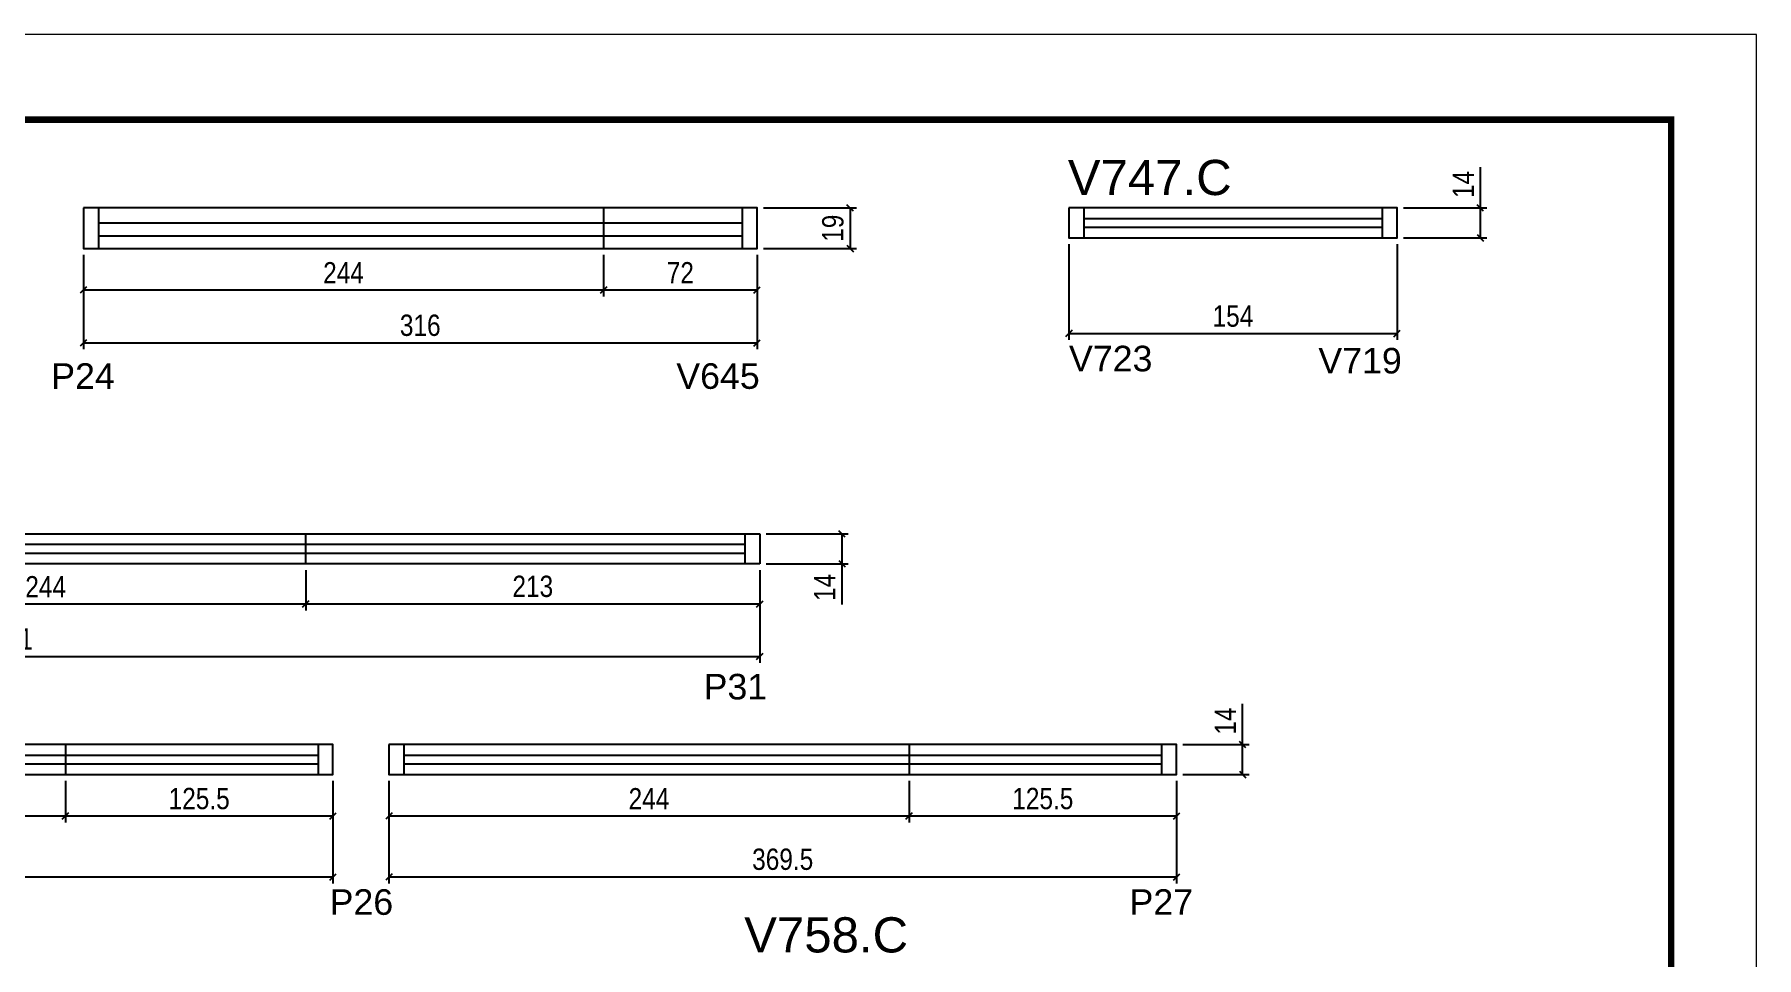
# Model space of a CAD drawing. Extents: x 1959 to 8212, y 239 to 4735.
# Drawn here: x 5819 to 6627, y 3154 to 3587 of the extents above; entities that cross this region are included whole.
import ezdxf

# ---------------------------------------------------------------- set-up
doc = ezdxf.new("R2010")
doc.units = 0
doc.linetypes.add('DASHED', pattern=[0.75, 0.5, -0.25])
for name, color, linetype in [('5', 5, 'Continuous'), ('COTA', 241, 'Continuous'), ('NOMENCLATURA', 7, 'Continuous'), ('Painéis', 200, 'Continuous'), ('SARR_2.2x7', 40, 'Continuous'), ('SARR_EDITAR', 141, 'Continuous')]:
    doc.layers.add(name, color=color, linetype=linetype)
doc.layers.add('Folhas', color=255, linetype='Continuous', lineweight=9)
doc.layers.add('SARRAFO DE PRESSAO', color=251, linetype='DASHED', lineweight=9)
doc.styles.add('COTA TECNICA', font='techl___.ttf', dxfattribs={"height": 10})
doc.styles.add('COTA TECNICA-50', font='techl___.ttf', dxfattribs={"height": 10})
doc.styles.get("Standard").update_dxf_attribs({"font": 'arial.ttf'})
doc.dimstyles.new('COTA PAINEL-50', dxfattribs={"dimtxt": 10, "dimasz": 3, "dimexe": 3, "dimexo": 3, "dimgap": 3, "dimtad": 1, "dimdec": 1, "dimzin": 12, "dimdsep": 46, "dimtxsty": 'COTA TECNICA-50', "dimblk1": 'OBLIQUE', "dimblk2": 'OBLIQUE', "dimsah": 1, "dimcen": 0.9, "dimclrd": 4, "dimclre": 4, "dimclrt": 240, "dimadec": 1, "dimazin": 3, "dimtfac": 1, "dimtdec": 1, "dimtmove": 0, "dimatfit": 3, "dimfxl": 1, "dimtolj": 1, "dimtzin": 12, "dimarcsym": 0})
doc.dimstyles.new('PAINEL', dxfattribs={"dimtxt": 10, "dimasz": 3, "dimexe": 3, "dimexo": 3, "dimgap": 3, "dimtad": 1, "dimdec": 1, "dimzin": 12, "dimdsep": 46, "dimtxsty": 'COTA TECNICA', "dimblk1": 'OBLIQUE', "dimblk2": 'OBLIQUE', "dimsah": 1, "dimcen": 0.9, "dimclrd": 4, "dimclre": 4, "dimclrt": 240, "dimadec": 1, "dimazin": 3, "dimtfac": 1, "dimtdec": 1, "dimtmove": 0, "dimatfit": 3, "dimfxl": 1, "dimtolj": 1, "dimtzin": 12, "dimarcsym": 0})

# ---------------------------------------------------------------- blocks, each defined once
blk = doc.blocks.new('9999999999')
at = {"layer": 'Folhas'}
blk.add_lwpolyline([(98138.98, 34190.21), (99623.98, 34190.21), (99623.98, 35240.21), (98138.98, 35240.21)], close=True, dxfattribs=at)
at = {"layer": 'Folhas', "color": 30, "const_width": 3}
blk.add_lwpolyline([(98213.98, 34230.21), (99583.98, 34230.21), (99583.98, 35200.21), (98213.98, 35200.21)], close=True, dxfattribs=at)
blk = doc.blocks.new('_Oblique')
at = {"color": 0, "linetype": 'ByBlock', "lineweight": -2}
blk.add_line((-0.5, -0.5), (0.5, 0.5), dxfattribs=at)
blk = doc.blocks.new('*D74')
at = {"layer": 'COTA', "color": 4, "linetype": 'ByBlock', "lineweight": -2, "transparency": 16777216}
for p, q in [((5842.42, 3483.23), (5842.42, 3438.93)), ((6158.42, 3483.23), (6158.42, 3438.93)), ((5842.42, 3441.93), (6158.42, 3441.93))]:
    blk.add_line(p, q, dxfattribs=at)
at = {"layer": 'Defpoints', "color": 0, "linetype": 'ByBlock', "transparency": 16777216}
for p in [(5842.42, 3486.23), (6158.42, 3486.23), (6158.42, 3441.93)]:
    blk.add_point(p, dxfattribs=at)
at = {"layer": 'COTA', "color": 4, "linetype": 'ByBlock', "lineweight": -2, "transparency": 16777216, "xscale": 3, "yscale": 3, "zscale": 3, "rotation": 180}
blk.add_blockref('_Oblique', (5842.42, 3441.93), dxfattribs=at)
at = {"layer": 'COTA', "color": 4, "linetype": 'ByBlock', "lineweight": -2, "transparency": 16777216, "xscale": 3, "yscale": 3, "zscale": 3}
blk.add_blockref('_Oblique', (6158.42, 3441.93), dxfattribs=at)
at = {"layer": 'COTA', "color": 240, "linetype": 'ByBlock', "transparency": 16777216, "insert": (6000.42, 3450.15), "char_height": 10, "attachment_point": 5, "style": 'COTA TECNICA-50'}
blk.add_mtext('\\A1;316', dxfattribs=at)
blk = doc.blocks.new('*D75')
at = {"layer": 'COTA', "color": 4, "lineweight": -2, "transparency": 16777216}
for p, q in [((5842.42, 3483.23), (5842.42, 3463.77)), ((6086.42, 3483.23), (6086.42, 3463.77)), ((5842.42, 3466.77), (6086.42, 3466.77))]:
    blk.add_line(p, q, dxfattribs=at)
at = {"layer": 'Defpoints', "color": 0, "transparency": 16777216}
for p in [(5842.42, 3486.23), (6086.42, 3486.23), (6086.42, 3466.77)]:
    blk.add_point(p, dxfattribs=at)
at = {"layer": 'COTA', "color": 4, "lineweight": -2, "transparency": 16777216, "xscale": 3, "yscale": 3, "zscale": 3, "rotation": 180}
blk.add_blockref('_Oblique', (5842.42, 3466.77), dxfattribs=at)
at = {"layer": 'COTA', "color": 4, "lineweight": -2, "transparency": 16777216, "xscale": 3, "yscale": 3, "zscale": 3}
blk.add_blockref('_Oblique', (6086.42, 3466.77), dxfattribs=at)
at = {"layer": 'COTA', "color": 240, "transparency": 16777216, "insert": (5964.42, 3474.84), "char_height": 10, "attachment_point": 5, "style": 'COTA TECNICA'}
blk.add_mtext('\\A1;244', dxfattribs=at)
blk = doc.blocks.new('*D76')
at = {"layer": 'COTA', "color": 4, "lineweight": -2, "transparency": 16777216}
for p, q in [((6086.42, 3483.23), (6086.42, 3463.77)), ((6158.42, 3483.23), (6158.42, 3463.77)), ((6086.42, 3466.77), (6158.42, 3466.77))]:
    blk.add_line(p, q, dxfattribs=at)
at = {"layer": 'Defpoints', "color": 0, "transparency": 16777216}
for p in [(6086.42, 3486.23), (6158.42, 3486.23), (6158.42, 3466.77)]:
    blk.add_point(p, dxfattribs=at)
at = {"layer": 'COTA', "color": 4, "lineweight": -2, "transparency": 16777216, "xscale": 3, "yscale": 3, "zscale": 3, "rotation": 180}
blk.add_blockref('_Oblique', (6086.42, 3466.77), dxfattribs=at)
at = {"layer": 'COTA', "color": 4, "lineweight": -2, "transparency": 16777216, "xscale": 3, "yscale": 3, "zscale": 3}
blk.add_blockref('_Oblique', (6158.42, 3466.77), dxfattribs=at)
at = {"layer": 'COTA', "color": 240, "transparency": 16777216, "insert": (6122.42, 3474.84), "char_height": 10, "attachment_point": 5, "style": 'COTA TECNICA'}
blk.add_mtext('\\A1;72', dxfattribs=at)
blk = doc.blocks.new('*D77')
at = {"layer": 'COTA', "color": 4, "lineweight": -2, "transparency": 16777216}
for p, q in [((6161.42, 3505.23), (6205.09, 3505.23)), ((6202.09, 3505.23), (6202.09, 3486.23)), ((6161.42, 3486.23), (6205.09, 3486.23))]:
    blk.add_line(p, q, dxfattribs=at)
at = {"layer": 'Defpoints', "color": 0, "transparency": 16777216}
for p in [(6158.42, 3505.23), (6158.42, 3486.23), (6202.09, 3486.23)]:
    blk.add_point(p, dxfattribs=at)
at = {"layer": 'COTA', "color": 4, "lineweight": -2, "transparency": 16777216, "xscale": 3, "yscale": 3, "zscale": 3}
for p, rotation in [((6202.09, 3505.23), 90), ((6202.09, 3486.23), 270)]:
    blk.add_blockref('_Oblique', p, dxfattribs=dict(at, rotation=rotation))
at = {"layer": 'COTA', "color": 240, "transparency": 16777216, "insert": (6194.01, 3495.73), "char_height": 10, "attachment_point": 5, "rotation": 90, "style": 'COTA TECNICA'}
blk.add_mtext('\\A1;19', dxfattribs=at)
blk = doc.blocks.new('*D79')
at = {"layer": 'COTA', "color": 4, "linetype": 'ByBlock', "lineweight": -2, "transparency": 16777216}
for p, q in [((5702.71, 3335.32), (5702.71, 3316.47)), ((5946.71, 3335.32), (5946.71, 3316.47)), ((5702.71, 3319.47), (5946.71, 3319.47))]:
    blk.add_line(p, q, dxfattribs=at)
at = {"layer": 'Defpoints', "color": 0, "linetype": 'ByBlock', "transparency": 16777216}
for p in [(5702.71, 3338.32), (5946.71, 3338.32), (5946.71, 3319.47)]:
    blk.add_point(p, dxfattribs=at)
at = {"layer": 'COTA', "color": 4, "linetype": 'ByBlock', "lineweight": -2, "transparency": 16777216, "xscale": 3, "yscale": 3, "zscale": 3, "rotation": 180}
blk.add_blockref('_Oblique', (5702.71, 3319.47), dxfattribs=at)
at = {"layer": 'COTA', "color": 4, "linetype": 'ByBlock', "lineweight": -2, "transparency": 16777216, "xscale": 3, "yscale": 3, "zscale": 3}
blk.add_blockref('_Oblique', (5946.71, 3319.47), dxfattribs=at)
at = {"layer": 'COTA', "color": 240, "linetype": 'ByBlock', "transparency": 16777216, "insert": (5824.71, 3327.55), "char_height": 10, "attachment_point": 5, "style": 'COTA TECNICA-50'}
blk.add_mtext('\\A1;244', dxfattribs=at)
blk = doc.blocks.new('*D80')
at = {"layer": 'COTA', "color": 4, "lineweight": -2, "transparency": 16777216}
for p, q in [((5458.71, 3335.32), (5458.71, 3291.89)), ((6159.71, 3335.32), (6159.71, 3291.89)), ((5458.71, 3294.89), (6159.71, 3294.89))]:
    blk.add_line(p, q, dxfattribs=at)
at = {"layer": 'Defpoints', "color": 0, "transparency": 16777216}
for p in [(5458.71, 3338.32), (6159.71, 3338.32), (6159.71, 3294.89)]:
    blk.add_point(p, dxfattribs=at)
at = {"layer": 'COTA', "color": 4, "lineweight": -2, "transparency": 16777216, "xscale": 3, "yscale": 3, "zscale": 3, "rotation": 180}
blk.add_blockref('_Oblique', (5458.71, 3294.89), dxfattribs=at)
at = {"layer": 'COTA', "color": 4, "lineweight": -2, "transparency": 16777216, "xscale": 3, "yscale": 3, "zscale": 3}
blk.add_blockref('_Oblique', (6159.71, 3294.89), dxfattribs=at)
at = {"layer": 'COTA', "color": 240, "transparency": 16777216, "insert": (5809.21, 3303), "char_height": 10, "attachment_point": 5, "style": 'COTA TECNICA'}
blk.add_mtext('\\A1;701', dxfattribs=at)
blk = doc.blocks.new('*D86')
at = {"layer": 'COTA', "color": 4, "lineweight": -2, "transparency": 16777216}
for p, q in [((5946.71, 3335.32), (5946.71, 3316.47)), ((6159.71, 3335.32), (6159.71, 3316.47)), ((5946.71, 3319.47), (6159.71, 3319.47))]:
    blk.add_line(p, q, dxfattribs=at)
at = {"layer": 'Defpoints', "color": 0, "transparency": 16777216}
for p in [(5946.71, 3338.32), (6159.71, 3338.32), (6159.71, 3319.47)]:
    blk.add_point(p, dxfattribs=at)
at = {"layer": 'COTA', "color": 4, "lineweight": -2, "transparency": 16777216, "xscale": 3, "yscale": 3, "zscale": 3, "rotation": 180}
blk.add_blockref('_Oblique', (5946.71, 3319.47), dxfattribs=at)
at = {"layer": 'COTA', "color": 4, "lineweight": -2, "transparency": 16777216, "xscale": 3, "yscale": 3, "zscale": 3}
blk.add_blockref('_Oblique', (6159.71, 3319.47), dxfattribs=at)
at = {"layer": 'COTA', "color": 240, "transparency": 16777216, "insert": (6053.21, 3327.69), "char_height": 10, "attachment_point": 5, "style": 'COTA TECNICA'}
blk.add_mtext('\\A1;213', dxfattribs=at)
blk = doc.blocks.new('*D81')
at = {"layer": 'COTA', "color": 4, "lineweight": -2, "transparency": 16777216}
for p, q in [((6162.71, 3352.32), (6201.21, 3352.32)), ((6198.21, 3352.32), (6198.21, 3338.32)), ((6162.71, 3338.32), (6201.21, 3338.32)), ((6198.21, 3338.32), (6198.21, 3319.2))]:
    blk.add_line(p, q, dxfattribs=at)
at = {"layer": 'Defpoints', "color": 0, "transparency": 16777216}
for p in [(6159.71, 3352.32), (6159.71, 3338.32), (6198.21, 3338.32)]:
    blk.add_point(p, dxfattribs=at)
at = {"layer": 'COTA', "color": 4, "lineweight": -2, "transparency": 16777216, "xscale": 3, "yscale": 3, "zscale": 3}
for p, rotation in [((6198.21, 3352.32), 90), ((6198.21, 3338.32), 270)]:
    blk.add_blockref('_Oblique', p, dxfattribs=dict(at, rotation=rotation))
at = {"layer": 'COTA', "color": 240, "transparency": 16777216, "insert": (6190.14, 3327.26), "char_height": 10, "attachment_point": 5, "rotation": 90, "style": 'COTA TECNICA'}
blk.add_mtext('\\A1;14', dxfattribs=at)
blk = doc.blocks.new('*D87')
at = {"layer": 'COTA', "color": 4, "linetype": 'ByBlock', "lineweight": -2, "transparency": 16777216}
for p, q in [((5589.97, 3236.49), (5589.97, 3188.41)), ((5959.47, 3236.49), (5959.47, 3188.41)), ((5589.97, 3191.41), (5959.47, 3191.41))]:
    blk.add_line(p, q, dxfattribs=at)
at = {"layer": 'Defpoints', "color": 0, "linetype": 'ByBlock', "transparency": 16777216}
for p in [(5589.97, 3239.49), (5959.47, 3239.49), (5959.47, 3191.41)]:
    blk.add_point(p, dxfattribs=at)
at = {"layer": 'COTA', "color": 4, "linetype": 'ByBlock', "lineweight": -2, "transparency": 16777216, "xscale": 3, "yscale": 3, "zscale": 3, "rotation": 180}
blk.add_blockref('_Oblique', (5589.97, 3191.41), dxfattribs=at)
at = {"layer": 'COTA', "color": 4, "linetype": 'ByBlock', "lineweight": -2, "transparency": 16777216, "xscale": 3, "yscale": 3, "zscale": 3}
blk.add_blockref('_Oblique', (5959.47, 3191.41), dxfattribs=at)
at = {"layer": 'COTA', "color": 240, "linetype": 'ByBlock', "transparency": 16777216, "insert": (5774.72, 3199.66), "char_height": 10, "attachment_point": 5, "style": 'COTA TECNICA-50'}
blk.add_mtext('\\A1;369.5', dxfattribs=at)
blk = doc.blocks.new('*D88')
at = {"layer": 'COTA', "color": 4, "lineweight": -2, "transparency": 16777216}
for p, q in [((5589.97, 3236.49), (5589.97, 3217.03)), ((5833.97, 3236.49), (5833.97, 3217.03)), ((5589.97, 3220.03), (5833.97, 3220.03))]:
    blk.add_line(p, q, dxfattribs=at)
at = {"layer": 'Defpoints', "color": 0, "transparency": 16777216}
for p in [(5589.97, 3239.49), (5833.97, 3239.49), (5833.97, 3220.03)]:
    blk.add_point(p, dxfattribs=at)
at = {"layer": 'COTA', "color": 4, "lineweight": -2, "transparency": 16777216, "xscale": 3, "yscale": 3, "zscale": 3, "rotation": 180}
blk.add_blockref('_Oblique', (5589.97, 3220.03), dxfattribs=at)
at = {"layer": 'COTA', "color": 4, "lineweight": -2, "transparency": 16777216, "xscale": 3, "yscale": 3, "zscale": 3}
blk.add_blockref('_Oblique', (5833.97, 3220.03), dxfattribs=at)
at = {"layer": 'COTA', "color": 240, "transparency": 16777216, "insert": (5711.97, 3228.1), "char_height": 10, "attachment_point": 5, "style": 'COTA TECNICA'}
blk.add_mtext('\\A1;244', dxfattribs=at)
blk = doc.blocks.new('*D89')
at = {"layer": 'COTA', "color": 4, "lineweight": -2, "transparency": 16777216}
for p, q in [((5833.97, 3236.49), (5833.97, 3217.03)), ((5959.47, 3236.49), (5959.47, 3217.03)), ((5833.97, 3220.03), (5959.47, 3220.03))]:
    blk.add_line(p, q, dxfattribs=at)
at = {"layer": 'Defpoints', "color": 0, "transparency": 16777216}
for p in [(5833.97, 3239.49), (5959.47, 3239.49), (5959.47, 3220.03)]:
    blk.add_point(p, dxfattribs=at)
at = {"layer": 'COTA', "color": 4, "lineweight": -2, "transparency": 16777216, "xscale": 3, "yscale": 3, "zscale": 3, "rotation": 180}
blk.add_blockref('_Oblique', (5833.97, 3220.03), dxfattribs=at)
at = {"layer": 'COTA', "color": 4, "lineweight": -2, "transparency": 16777216, "xscale": 3, "yscale": 3, "zscale": 3}
blk.add_blockref('_Oblique', (5959.47, 3220.03), dxfattribs=at)
at = {"layer": 'COTA', "color": 240, "transparency": 16777216, "insert": (5896.72, 3228.14), "char_height": 10, "attachment_point": 5, "style": 'COTA TECNICA'}
blk.add_mtext('\\A1;125.5', dxfattribs=at)
blk = doc.blocks.new('*D90')
at = {"layer": 'COTA', "color": 4, "linetype": 'ByBlock', "lineweight": -2, "transparency": 16777216}
for p, q in [((5985.7, 3236.49), (5985.7, 3188.41)), ((6355.2, 3236.49), (6355.2, 3188.41)), ((5985.7, 3191.41), (6355.2, 3191.41))]:
    blk.add_line(p, q, dxfattribs=at)
at = {"layer": 'Defpoints', "color": 0, "linetype": 'ByBlock', "transparency": 16777216}
for p in [(5985.7, 3239.49), (6355.2, 3239.49), (6355.2, 3191.41)]:
    blk.add_point(p, dxfattribs=at)
at = {"layer": 'COTA', "color": 4, "linetype": 'ByBlock', "lineweight": -2, "transparency": 16777216, "xscale": 3, "yscale": 3, "zscale": 3, "rotation": 180}
blk.add_blockref('_Oblique', (5985.7, 3191.41), dxfattribs=at)
at = {"layer": 'COTA', "color": 4, "linetype": 'ByBlock', "lineweight": -2, "transparency": 16777216, "xscale": 3, "yscale": 3, "zscale": 3}
blk.add_blockref('_Oblique', (6355.2, 3191.41), dxfattribs=at)
at = {"layer": 'COTA', "color": 240, "linetype": 'ByBlock', "transparency": 16777216, "insert": (6170.45, 3199.66), "char_height": 10, "attachment_point": 5, "style": 'COTA TECNICA-50'}
blk.add_mtext('\\A1;369.5', dxfattribs=at)
blk = doc.blocks.new('*D91')
at = {"layer": 'COTA', "color": 4, "lineweight": -2, "transparency": 16777216}
for p, q in [((5985.7, 3236.49), (5985.7, 3217.03)), ((6229.7, 3236.49), (6229.7, 3217.03)), ((5985.7, 3220.03), (6229.7, 3220.03))]:
    blk.add_line(p, q, dxfattribs=at)
at = {"layer": 'Defpoints', "color": 0, "transparency": 16777216}
for p in [(5985.7, 3239.49), (6229.7, 3239.49), (6229.7, 3220.03)]:
    blk.add_point(p, dxfattribs=at)
at = {"layer": 'COTA', "color": 4, "lineweight": -2, "transparency": 16777216, "xscale": 3, "yscale": 3, "zscale": 3, "rotation": 180}
blk.add_blockref('_Oblique', (5985.7, 3220.03), dxfattribs=at)
at = {"layer": 'COTA', "color": 4, "lineweight": -2, "transparency": 16777216, "xscale": 3, "yscale": 3, "zscale": 3}
blk.add_blockref('_Oblique', (6229.7, 3220.03), dxfattribs=at)
at = {"layer": 'COTA', "color": 240, "transparency": 16777216, "insert": (6107.7, 3228.1), "char_height": 10, "attachment_point": 5, "style": 'COTA TECNICA'}
blk.add_mtext('\\A1;244', dxfattribs=at)
blk = doc.blocks.new('*D92')
at = {"layer": 'COTA', "color": 4, "lineweight": -2, "transparency": 16777216}
for p, q in [((6229.7, 3236.49), (6229.7, 3217.03)), ((6355.2, 3236.49), (6355.2, 3217.03)), ((6229.7, 3220.03), (6355.2, 3220.03))]:
    blk.add_line(p, q, dxfattribs=at)
at = {"layer": 'Defpoints', "color": 0, "transparency": 16777216}
for p in [(6229.7, 3239.49), (6355.2, 3239.49), (6355.2, 3220.03)]:
    blk.add_point(p, dxfattribs=at)
at = {"layer": 'COTA', "color": 4, "lineweight": -2, "transparency": 16777216, "xscale": 3, "yscale": 3, "zscale": 3, "rotation": 180}
blk.add_blockref('_Oblique', (6229.7, 3220.03), dxfattribs=at)
at = {"layer": 'COTA', "color": 4, "lineweight": -2, "transparency": 16777216, "xscale": 3, "yscale": 3, "zscale": 3}
blk.add_blockref('_Oblique', (6355.2, 3220.03), dxfattribs=at)
at = {"layer": 'COTA', "color": 240, "transparency": 16777216, "insert": (6292.45, 3228.14), "char_height": 10, "attachment_point": 5, "style": 'COTA TECNICA'}
blk.add_mtext('\\A1;125.5', dxfattribs=at)
blk = doc.blocks.new('*D93')
at = {"layer": 'COTA', "color": 4, "lineweight": -2, "transparency": 16777216}
for p, q in [((6386.19, 3253.49), (6386.19, 3272.61)), ((6358.2, 3253.49), (6389.19, 3253.49)), ((6386.19, 3239.49), (6386.19, 3253.49)), ((6358.2, 3239.49), (6389.19, 3239.49))]:
    blk.add_line(p, q, dxfattribs=at)
at = {"layer": 'Defpoints', "color": 0, "transparency": 16777216}
for p in [(6355.2, 3253.49), (6386.19, 3253.49), (6355.2, 3239.49)]:
    blk.add_point(p, dxfattribs=at)
at = {"layer": 'COTA', "color": 4, "lineweight": -2, "transparency": 16777216, "xscale": 3, "yscale": 3, "zscale": 3}
for p, rotation in [((6386.19, 3253.49), 90), ((6386.19, 3239.49), 270)]:
    blk.add_blockref('_Oblique', p, dxfattribs=dict(at, rotation=rotation))
at = {"layer": 'COTA', "color": 240, "transparency": 16777216, "insert": (6378.12, 3264.55), "char_height": 10, "attachment_point": 5, "rotation": 90, "style": 'COTA TECNICA'}
blk.add_mtext('\\A1;14', dxfattribs=at)
blk = doc.blocks.new('*D139')
at = {"layer": 'COTA', "color": 4, "linetype": 'ByBlock', "lineweight": -2, "transparency": 16777216}
for p, q in [((6304.65, 3488.23), (6304.65, 3443.35)), ((6458.65, 3488.23), (6458.65, 3443.35)), ((6304.65, 3446.35), (6458.65, 3446.35))]:
    blk.add_line(p, q, dxfattribs=at)
at = {"layer": 'Defpoints', "color": 0, "linetype": 'ByBlock', "transparency": 16777216}
for p in [(6304.65, 3491.23), (6458.65, 3491.23), (6458.65, 3446.35)]:
    blk.add_point(p, dxfattribs=at)
at = {"layer": 'COTA', "color": 4, "linetype": 'ByBlock', "lineweight": -2, "transparency": 16777216, "xscale": 3, "yscale": 3, "zscale": 3, "rotation": 180}
blk.add_blockref('_Oblique', (6304.65, 3446.35), dxfattribs=at)
at = {"layer": 'COTA', "color": 4, "linetype": 'ByBlock', "lineweight": -2, "transparency": 16777216, "xscale": 3, "yscale": 3, "zscale": 3}
blk.add_blockref('_Oblique', (6458.65, 3446.35), dxfattribs=at)
at = {"layer": 'COTA', "color": 240, "linetype": 'ByBlock', "transparency": 16777216, "insert": (6381.65, 3454.46), "char_height": 10, "attachment_point": 5, "style": 'COTA TECNICA-50'}
blk.add_mtext('\\A1;154', dxfattribs=at)
blk = doc.blocks.new('*D140')
at = {"layer": 'COTA', "color": 4, "lineweight": -2, "transparency": 16777216}
for p, q in [((6497.73, 3505.23), (6497.73, 3524.35)), ((6461.65, 3505.23), (6500.73, 3505.23)), ((6497.73, 3491.23), (6497.73, 3505.23)), ((6461.65, 3491.23), (6500.73, 3491.23))]:
    blk.add_line(p, q, dxfattribs=at)
at = {"layer": 'Defpoints', "color": 0, "transparency": 16777216}
for p in [(6458.65, 3505.23), (6497.73, 3505.23), (6458.65, 3491.23)]:
    blk.add_point(p, dxfattribs=at)
at = {"layer": 'COTA', "color": 4, "lineweight": -2, "transparency": 16777216, "xscale": 3, "yscale": 3, "zscale": 3}
for p, rotation in [((6497.73, 3505.23), 90), ((6497.73, 3491.23), 270)]:
    blk.add_blockref('_Oblique', p, dxfattribs=dict(at, rotation=rotation))
at = {"layer": 'COTA', "color": 240, "transparency": 16777216, "insert": (6489.66, 3516.29), "char_height": 10, "attachment_point": 5, "rotation": 90, "style": 'COTA TECNICA'}
blk.add_mtext('\\A1;14', dxfattribs=at)

msp = doc.modelspace()

# ---------------------------------------------------------------- linework, layer by layer
at = {"layer": 'Painéis', "linetype": 'ByBlock'}
for p, q in [((6086.42, 3505.23), (6086.42, 3486.23)), ((5833.97, 3253.49), (5833.97, 3239.49)), ((6229.7, 3253.49), (6229.7, 3239.49))]:
    msp.add_line(p, q, dxfattribs=at)
at = {"layer": 'Painéis'}
for p, q in [((5702.71, 3352.32), (6159.71, 3352.32)), ((5946.71, 3338.32), (5946.71, 3352.32)), ((6159.71, 3352.32), (6159.71, 3338.32)), ((6159.71, 3338.32), (5702.71, 3338.32))]:
    msp.add_line(p, q, dxfattribs=at)
at = {"layer": 'Painéis', "linetype": 'ByBlock'}
for points in [[(5842.42, 3505.23), (5842.42, 3486.23), (6158.42, 3486.23), (6158.42, 3505.23)], [(6304.65, 3505.23), (6304.65, 3491.23), (6458.65, 3491.23), (6458.65, 3505.23)], [(5589.97, 3253.49), (5589.97, 3239.49), (5959.47, 3239.49), (5959.47, 3253.49)], [(5985.7, 3253.49), (5985.7, 3239.49), (6355.2, 3239.49), (6355.2, 3253.49)]]:
    msp.add_lwpolyline(points, close=True, dxfattribs=at)
at = {"layer": 'SARR_2.2x7', "linetype": 'Continuous'}
for p, q in [((5849.42, 3505.23), (5849.42, 3486.23)), ((5849.42, 3498.23), (6151.42, 3498.23)), ((6151.42, 3505.23), (6151.42, 3486.23)), ((6311.65, 3505.23), (6311.65, 3491.23)), ((6451.65, 3505.23), (6451.65, 3491.23)), ((5849.42, 3492.23), (6151.42, 3492.23)), ((6152.71, 3352.32), (6152.71, 3338.32)), ((5952.47, 3253.49), (5952.47, 3239.49)), ((5992.7, 3253.49), (5992.7, 3239.49)), ((6348.2, 3253.49), (6348.2, 3239.49))]:
    msp.add_line(p, q, dxfattribs=at)
at = {"layer": 'SARR_EDITAR', "linetype": 'Continuous'}
for p, q in [((6311.65, 3500.23), (6451.65, 3500.23)), ((6311.65, 3496.23), (6451.65, 3496.23)), ((5946.71, 3347.32), (5702.71, 3347.32)), ((6152.71, 3347.32), (5946.71, 3347.32)), ((5702.71, 3343.32), (5946.71, 3343.32)), ((5946.71, 3343.32), (6152.71, 3343.32)), ((5596.97, 3248.49), (5833.97, 3248.49)), ((5833.97, 3248.49), (5952.47, 3248.49)), ((5992.7, 3248.49), (6229.7, 3248.49)), ((6229.7, 3248.49), (6348.2, 3248.49)), ((5596.97, 3244.49), (5833.97, 3244.49)), ((5833.97, 3244.49), (5952.47, 3244.49)), ((5992.7, 3244.49), (6229.7, 3244.49)), ((6229.7, 3244.49), (6348.2, 3244.49))]:
    msp.add_line(p, q, dxfattribs=at)

# ---------------------------------------------------------------- block references
at = {"layer": 'SARRAFO DE PRESSAO', "color": 6, "linetype": 'ByBlock'}
msp.add_blockref('9999999999', (-92996.71, -31653.56), dxfattribs=at)

# ---------------------------------------------------------------- texts
at = {"layer": '5', "linetype": 'Continuous'}
for s, rotation, p in [('V723', 0.00004, (6304.74, 3428.6)), ('V719', 359.99996, (6421.71, 3427.6)), ('P24', 359.99996, (5827.32, 3420.39)), ('V645', 359.99996, (6120.53, 3420.39)), ('P31', 359.99996, (6133.34, 3274.69)), ('P26', 359.99996, (5957.9, 3173.65)), ('P27', 359.99996, (6333.14, 3173.65))]:
    msp.add_text(s, height=12, rotation=rotation, dxfattribs=at).set_placement(p)
at = {"layer": 'NOMENCLATURA', "linetype": 'Continuous'}
for s, p in [('V747.C', (6304.18, 3511.29)), ('V758.C', (6152.38, 3156))]:
    msp.add_text(s, height=16.5, dxfattribs=at).set_placement(p)

# ---------------------------------------------------------------- dimensions: what is measured, and where the dimension line sits
at = {"layer": 'COTA'}
for base, p1, p2, picture, middle in [((6497.73, 3505.23), (6458.65, 3491.23), (6458.65, 3505.23), '*D140', (6489.66, 3516.29)), ((6202.09, 3486.23), (6158.42, 3505.23), (6158.42, 3486.23), '*D77', (6194.01, 3495.73)), ((6198.21, 3338.32), (6159.71, 3352.32), (6159.71, 3338.32), '*D81', (6190.14, 3327.26)), ((6386.19, 3253.49), (6355.2, 3239.49), (6355.2, 3253.49), '*D93', (6378.12, 3264.55))]:
    dim = msp.add_linear_dim(base=base, p1=p1, p2=p2, angle=90, dimstyle='PAINEL', dxfattribs=at)
    dim.commit()
    dim.dimension.update_dxf_attribs({"geometry": picture, "text_midpoint": middle})
at = {"layer": 'COTA', "color": 1, "linetype": 'ByBlock'}
for base, p1, p2, picture, middle in [((6458.65, 3446.35), (6304.65, 3491.23), (6458.65, 3491.23), '*D139', (6381.65, 3454.46)), ((6158.42, 3441.93), (5842.42, 3486.23), (6158.42, 3486.23), '*D74', (6000.42, 3450.15)), ((5946.71, 3319.47), (5702.71, 3338.32), (5946.71, 3338.32), '*D79', (5824.71, 3327.55)), ((5959.47, 3191.41), (5589.97, 3239.49), (5959.47, 3239.49), '*D87', (5774.72, 3199.66)), ((6355.2, 3191.41), (5985.7, 3239.49), (6355.2, 3239.49), '*D90', (6170.45, 3199.66))]:
    dim = msp.add_linear_dim(base=base, p1=p1, p2=p2, dimstyle='COTA PAINEL-50', override={"dimarcsym": 1}, dxfattribs=at)
    dim.commit()
    dim.dimension.update_dxf_attribs({"geometry": picture, "text_midpoint": middle})
at = {"layer": 'COTA'}
for base, p1, p2, picture, middle in [((6086.42, 3466.77), (5842.42, 3486.23), (6086.42, 3486.23), '*D75', (5964.42, 3474.84)), ((6159.71, 3294.89), (5458.71, 3338.32), (6159.71, 3338.32), '*D80', (5809.21, 3303)), ((6159.71, 3319.47), (5946.71, 3338.32), (6159.71, 3338.32), '*D86', (6053.21, 3327.69)), ((5833.97, 3220.03), (5589.97, 3239.49), (5833.97, 3239.49), '*D88', (5711.97, 3228.1)), ((6229.7, 3220.03), (5985.7, 3239.49), (6229.7, 3239.49), '*D91', (6107.7, 3228.1))]:
    dim = msp.add_linear_dim(base=base, p1=p1, p2=p2, dimstyle='PAINEL', dxfattribs=at)
    dim.commit()
    dim.dimension.update_dxf_attribs({"geometry": picture, "text_midpoint": middle})
for base, p1, p2, picture, middle in [((6158.42, 3466.77), (6086.42, 3486.23), (6158.42, 3486.23), '*D76', (6122.42, 3474.84)), ((5959.47, 3220.03), (5833.97, 3239.49), (5959.47, 3239.49), '*D89', (5896.72, 3228.14)), ((6355.2, 3220.03), (6229.7, 3239.49), (6355.2, 3239.49), '*D92', (6292.45, 3228.14))]:
    dim = msp.add_linear_dim(base=base, p1=p1, p2=p2, dimstyle='PAINEL', override={"dimtmove": 1}, dxfattribs=at)
    dim.commit()
    dim.dimension.update_dxf_attribs({"geometry": picture, "text_midpoint": middle})

doc.saveas('drawing.dxf')
